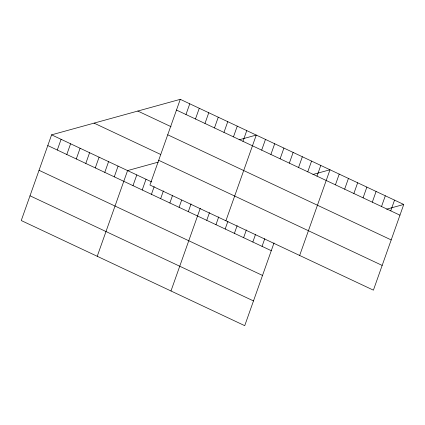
<?xml version="1.0" encoding="UTF-8"?>
<svg xmlns="http://www.w3.org/2000/svg" width="425" height="425" viewBox="0 0 425 425"><rect width="100%" height="100%" fill="white"/><g stroke="black" fill="none" stroke-linecap="round" stroke-linejoin="round"><path stroke-width="0.64" d="M180.274 99.333L149.929 185.029L373.405 290.158L403.75 204.462L180.274 99.333L51.595 134.842L21.25 220.538L244.726 325.667L274.019 242.951M57.295 150.03L61.094 139.31M66.794 154.498L70.593 143.778M76.293 158.966L80.091 148.245M85.792 163.434L89.59 152.713M95.29 167.902L99.083 157.181M104.784 172.369L108.582 161.649M114.282 176.837L118.081 166.117M97.229 256.28L127.58 170.584L158.249 162.122M132.998 185.645L136.797 174.925M142.216 189.98L146.014 179.26M151.438 194.315L154.179 186.575M185.975 114.522L189.773 103.801M160.655 198.656L163.397 190.91M195.473 118.989L199.272 108.269M169.873 202.991L172.614 195.245M204.972 123.457L208.771 112.737M179.09 207.326L181.624 200.18M214.471 127.925L218.264 117.204M188.307 211.666L191.053 203.92M223.97 132.393L227.763 121.672M170.977 290.976L200.271 208.255M233.463 136.861L237.262 126.14M206.747 220.336L209.488 212.596M242.962 141.328L246.76 130.608M215.964 224.676L218.705 216.931M225.909 220.772L256.259 135.076L239.153 139.793M225.181 229.011L227.928 221.266M261.678 150.137L265.476 139.411M234.403 233.346L237.145 225.606M270.895 154.472L274.693 143.751M243.621 237.687L246.362 229.941M280.118 158.807L283.911 148.086M252.838 242.022L255.579 234.276M289.335 163.142L293.128 152.421M262.055 246.357L264.796 238.616M298.552 167.482L302.35 156.761M307.769 171.817L311.567 161.096M316.986 176.152L320.785 165.431M299.657 255.468L330.002 169.766L312.901 174.489M335.426 184.827L339.224 174.107M344.643 189.162L348.442 178.442M353.86 193.502L357.659 182.777M363.078 197.837L366.876 187.117M372.3 202.173L376.093 191.452M381.517 206.513L385.316 195.787M390.734 210.848L394.533 200.127M386.649 209.18L403.75 204.462M176.481 110.054L399.952 215.183M137.812 111.047L171.052 126.687M167.716 134.794L391.191 239.923M94.063 123.123L160.544 154.397M158.69 160.289L382.165 265.418M51.595 134.842L151.778 181.969M47.802 145.562L271.272 250.692M39.036 170.303L262.512 275.437M30.01 195.798L253.486 300.927"/></g></svg>
